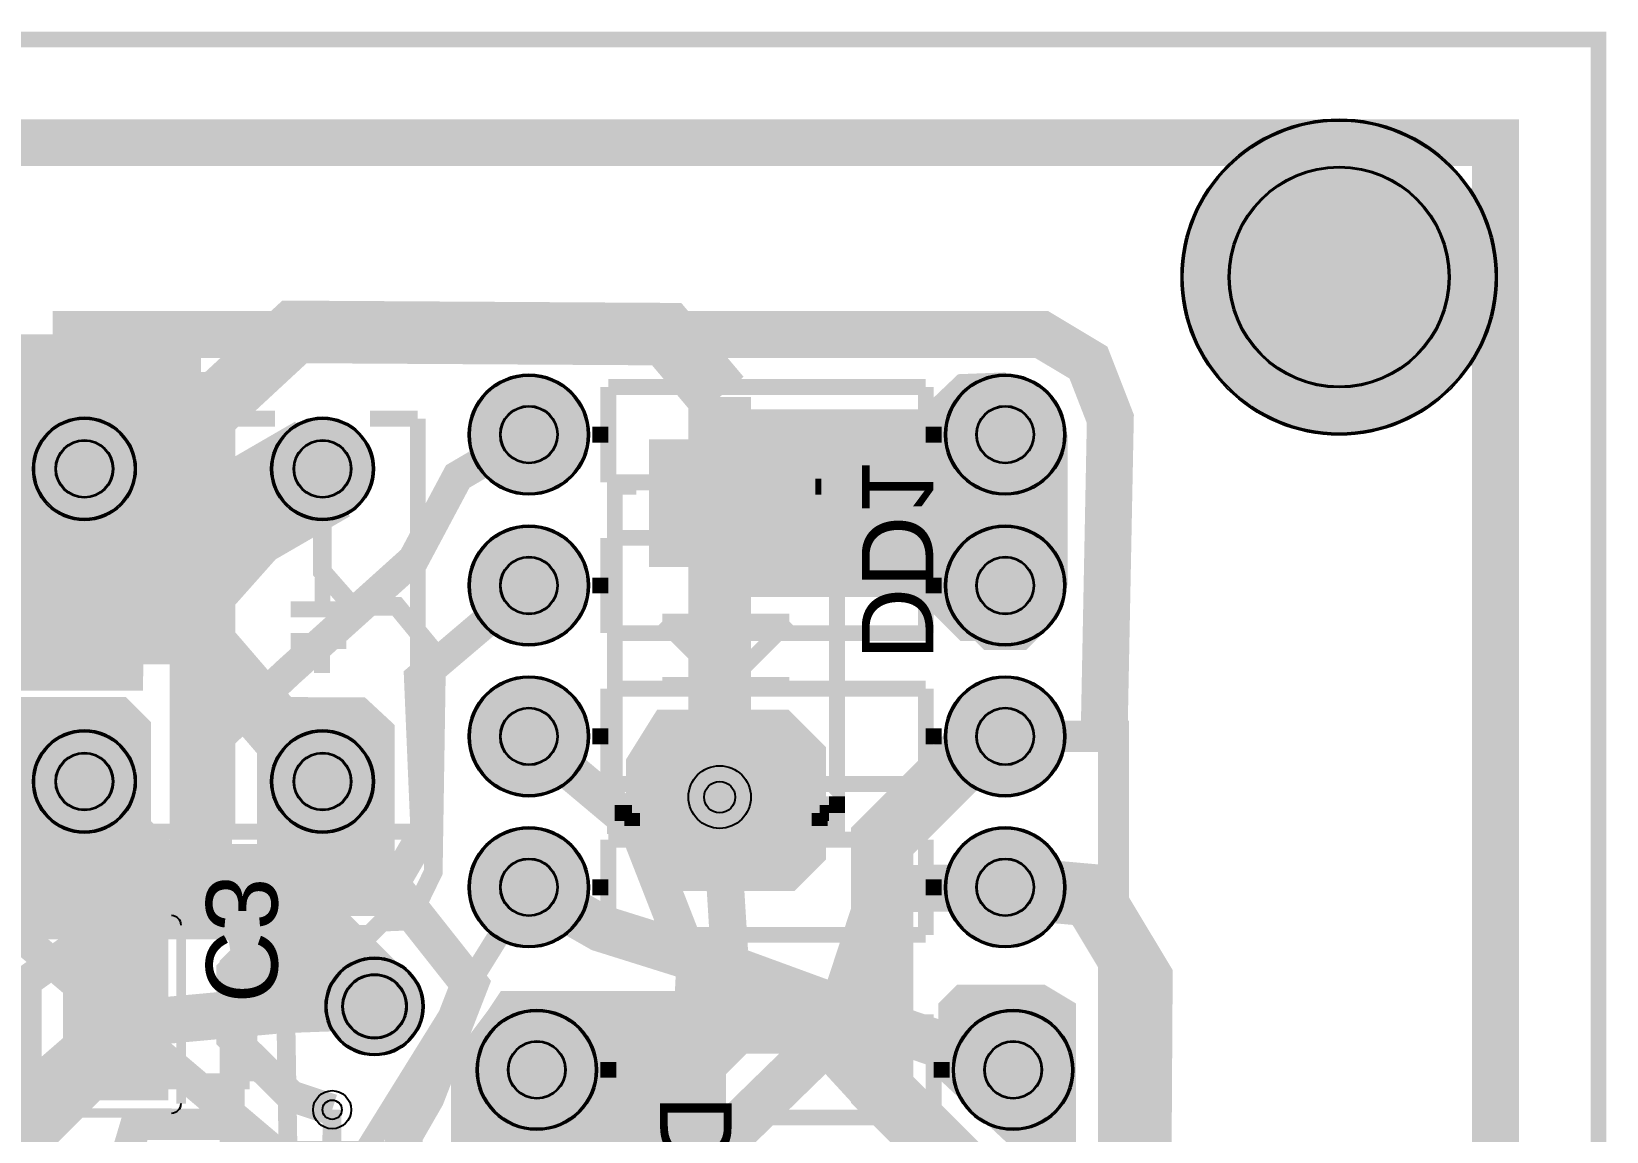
# Model space of a CAD drawing. Header units: millimetres. Extents: x 10 to 150, y 10 to 93.
# Drawn here: x 124.93 to 150.13, y 72.53 to 90.13 of the extents above; entities that cross this region are included whole.
import ezdxf

# ---------------------------------------------------------------- set-up
doc = ezdxf.new("R2010")
doc.units = ezdxf.units.MM
for name, color, linetype, true_color in [('BoardOutLine', 7, 'Continuous', 0xff00ff), ('BottomLayer', 7, 'Continuous', 0x00ff00), ('BottomPasteMaskLayer', 7, 'Continuous', 0x800000), ('BottomSilkLayer', 7, 'Continuous', 0x0000ff), ('BottomSolderMaskLayer', 7, 'Continuous', 0xaa00ff), ('Document', 7, 'Continuous', 0xffffff), ('Hole', 7, 'Continuous', 0x222222), ('Inner1', 7, 'Continuous', 0xffff00), ('Inner2', 7, 'Continuous', 0xff00ff), ('Multi-Layer', 7, 'Continuous', 0xc0c0c0), ('TopLayer', 7, 'Continuous', 0xff0000), ('TopSilkLayer', 7, 'Continuous', 0xffcc00), ('TopSolderMaskLayer', 7, 'Continuous', 0x800080)]:
    doc.layers.add(name, color=color, linetype=linetype, true_color=true_color)
doc.styles.get("Standard").update_dxf_attribs({"font": 'arial.ttf'})

msp = doc.modelspace()

# ---------------------------------------------------------------- hatches: boundary and pattern name
at = {"layer": 'BottomLayer'}
for points in [[(124.139, 85.282), (124.139, 85.082), (124.139, 84.282), (124.139, 82.182), (123.939, 81.982), (123.939, 81.882), (124.439, 81.382), (126.939, 81.382), (126.939, 81.382), (127.639, 80.682), (127.639, 85.282)], [(123.939, 85.282), (123.939, 81.982), (127.539, 81.982), (127.639, 81.882), (127.639, 85.182), (127.739, 85.282)], [(139.555, 82.358), (139.555, 81.596), (139.102, 81.143), (139.102, 81.07), (139.791, 80.381), (140.027, 80.381), (140.172, 80.236), (140.844, 80.236), (141.225, 80.617), (141.225, 83.973), (140.509, 84.675), (139.754, 84.646), (139.011, 83.937), (139.011, 82.25), (138.739, 81.977)], [(137.239, 81.582), (137.239, 83.582), (134.839, 83.582), (134.839, 81.582)], [(126.339, 76.882), (124.739, 76.882), (124.339, 77.282), (124.339, 79.082), (124.739, 79.482), (126.439, 79.482), (126.839, 79.082), (126.839, 77.382)], [(128.539, 78.982), (129.039, 79.482), (130.263, 79.478), (130.739, 79.036), (130.739, 76.682), (130.239, 76.182), (129.039, 76.182), (128.539, 76.682)], [(134.439, 78.483), (134.939, 79.282), (137.039, 79.282), (137.639, 78.683), (137.639, 76.883), (137.139, 76.383), (135.139, 76.383), (134.439, 77.183)], [(137.239, 76.783), (137.239, 78.783), (134.839, 78.783), (134.839, 76.783)], [(125.459, 73.059), (125.459, 75.759), (127.094, 75.759), (127.094, 73.059)], [(141.039, 71.882), (141.639, 72.182), (141.639, 74.582), (141.139, 74.882), (139.739, 74.882), (139.439, 74.582), (139.439, 73.382)], [(131.839, 71.132), (131.639, 71.882), (131.639, 73.682), (131.939, 74.082), (132.239, 74.482), (132.439, 74.782), (135.539, 74.782), (136.039, 74.282), (136.039, 71.482), (135.439, 70.882), (133.089, 70.932), (132.139, 71.232)], [(135.913, 73.159), (135.913, 73.322), (136.548, 73.957), (136.167, 73.957), (135.804, 74.32)], [(137.527, 74.03), (137.26, 73.858), (138.192, 72.844), (138.142, 73.974), (138.372, 74.205)]]:
    msp.add_hatch(color=256, dxfattribs=at).paths.add_polyline_path(points)
at = {"layer": 'BottomPasteMaskLayer'}
for points in [[(137.239, 81.582), (137.239, 83.582), (134.839, 83.582), (134.839, 81.582)], [(137.239, 76.783), (137.239, 78.783), (134.839, 78.783), (134.839, 76.783)], [(125.459, 73.159), (125.459, 73.85), (125.559, 73.95), (125.915, 73.95), (126.015, 74.05), (126.015, 74.768), (125.915, 74.868), (125.559, 74.868), (125.459, 74.968), (125.459, 75.659), (125.559, 75.759), (126.994, 75.759), (127.094, 75.659), (127.094, 73.159), (126.994, 73.059), (125.559, 73.059)]]:
    msp.add_hatch(color=256, dxfattribs=at).paths.add_polyline_path(points)
at = {"layer": 'BottomSolderMaskLayer'}
for points in [[(143.325, 86.2, 1), (148.376, 86.2, 1)], [(131.921, 83.68, 1), (133.852, 83.68, 1)], [(139.541, 83.68, 1), (141.472, 83.68, 1)], [(124.95, 83.132, 1), (126.6, 83.132, 1)], [(128.76, 83.132, 1), (130.41, 83.132, 1)], [(137.27, 81.561), (137.27, 83.604), (134.809, 83.604), (134.809, 81.561)], [(131.921, 81.267, 1), (133.852, 81.267, 1)], [(139.541, 81.267, 1), (141.472, 81.267, 1)], [(131.921, 78.854, 1), (133.852, 78.854, 1)], [(139.541, 78.854, 1), (141.472, 78.854, 1)], [(124.95, 78.132, 1), (126.6, 78.132, 1)], [(128.76, 78.132, 1), (130.41, 78.132, 1)], [(137.27, 76.761), (137.27, 78.804), (134.809, 78.804), (134.809, 76.761)], [(131.921, 76.441, 1), (133.852, 76.441, 1)], [(139.541, 76.441, 1), (141.472, 76.441, 1)], [(125.433, 73.033), (125.433, 75.784), (127.119, 75.784), (127.119, 73.033)], [(129.629, 74.536, 1), (131.204, 74.536, 1)], [(132.048, 73.52, 1), (133.979, 73.52, 1)], [(139.668, 73.52, 1), (141.599, 73.52, 1)]]:
    msp.add_hatch(color=256, dxfattribs=at).paths.add_polyline_path(points)
at = {"layer": 'Document'}
for points in [[(136.166, 81.967), (136.166, 82.983), (135.912, 82.983), (135.912, 81.967)], [(135.538, 82.362), (136.554, 82.362), (136.554, 82.616), (135.538, 82.616)], [(136.159, 77.336), (136.159, 78.352), (135.905, 78.352), (135.905, 77.336)]]:
    msp.add_hatch(color=256, dxfattribs=at).paths.add_polyline_path(points)
at = {"layer": 'Inner1'}
msp.add_hatch(color=256, dxfattribs=at).paths.add_polyline_path([(127.596, 75.894), (128.085, 75.584), (128.157, 75.118), (127.909, 74.751), (129.487, 74.579), (129.297, 75.874), (129.297, 75.887)])
at = {"layer": 'Multi-Layer'}
for points in [[(131.947, 83.68, 1), (133.826, 83.68, 1)], [(139.567, 83.68, 1), (141.446, 83.68, 1)], [(124.975, 83.132, 1), (126.575, 83.132, 1)], [(128.785, 83.132, 1), (130.385, 83.132, 1)], [(131.947, 81.267, 1), (133.826, 81.267, 1)], [(139.567, 81.267, 1), (141.446, 81.267, 1)], [(131.947, 78.854, 1), (133.826, 78.854, 1)], [(139.567, 78.854, 1), (141.446, 78.854, 1)], [(124.975, 78.132, 1), (126.575, 78.132, 1)], [(128.785, 78.132, 1), (130.385, 78.132, 1)], [(131.947, 76.441, 1), (133.826, 76.441, 1)], [(139.567, 76.441, 1), (141.446, 76.441, 1)], [(129.655, 74.536, 1), (131.179, 74.536, 1)], [(132.074, 73.52, 1), (133.953, 73.52, 1)], [(139.694, 73.52, 1), (141.573, 73.52, 1)]]:
    msp.add_hatch(color=256, dxfattribs=at).paths.add_polyline_path(points)
at = {"layer": 'TopSolderMaskLayer'}
for points in [[(143.325, 86.2, 1), (148.376, 86.2, 1)], [(131.921, 83.68, 1), (133.852, 83.68, 1)], [(139.541, 83.68, 1), (141.472, 83.68, 1)], [(124.95, 83.132, 1), (126.6, 83.132, 1)], [(128.76, 83.132, 1), (130.41, 83.132, 1)], [(131.921, 81.267, 1), (133.852, 81.267, 1)], [(139.541, 81.267, 1), (141.472, 81.267, 1)], [(131.921, 78.854, 1), (133.852, 78.854, 1)], [(139.541, 78.854, 1), (141.472, 78.854, 1)], [(124.95, 78.132, 1), (126.6, 78.132, 1)], [(128.76, 78.132, 1), (130.41, 78.132, 1)], [(131.921, 76.441, 1), (133.852, 76.441, 1)], [(139.541, 76.441, 1), (141.472, 76.441, 1)], [(129.629, 74.536, 1), (131.204, 74.536, 1)], [(132.048, 73.52, 1), (133.979, 73.52, 1)], [(139.668, 73.52, 1), (141.599, 73.52, 1)]]:
    msp.add_hatch(color=256, dxfattribs=at).paths.add_polyline_path(points)

# ---------------------------------------------------------------- linework, layer by layer
at = {"layer": 'BoardOutLine', "const_width": 0.254}
msp.add_lwpolyline([(10, 90), (150, 90), (150, 10), (10, 10), (10, 90)], close=True, dxfattribs=at)
at = {"layer": 'BottomLayer'}
for points, const_width in [([(142.089, 78.832), (142.189, 83.932), (141.839, 84.832), (141.088, 85.282), (125.64, 85.282), (125.64, 83.268), (125.775, 83.131)], 0.75), ([(126.276, 74.409), (126.276, 75.519), (127.639, 76.882), (127.639, 84.682)], 1), ([(140.507, 83.68), (140.507, 81.267)], 2), ([(135.839, 82.582), (139.939, 82.582)], 3), ([(129.583, 83.132), (129.583, 81.486), (130.064, 80.937), (130.775, 80.932), (131.41, 80.16), (131.356, 76.683), (130.976, 75.901), (130.538, 75.883), (130.338, 75.685), (129.639, 75.685), (128.989, 74.882), (129.037, 71.984), (128.788, 71.783), (128.539, 71.532), (128.138, 70.833), (128.242, 70.084), (128.438, 70.084)], 0.3), ([(140.507, 78.854), (140.21, 78.854), (138.539, 77.182), (138.539, 73.201), (141.015, 70.726)], 1), ([(140.507, 78.854), (142.239, 78.854), (142.239, 71.95), (141.015, 70.726)], 0.5), ([(129.585, 78.132), (129.585, 76.628), (128.139, 75.182), (128.139, 72.082), (127.639, 71.582)], 0.4), ([(132.887, 76.441), (132.887, 76.441), (132.887, 76.441), (130.239, 72.182), (130.214, 70.83)], 0.35), ([(126.276, 74.409), (126.276, 73.819), (124.539, 72.082), (123.839, 72.082), (123.839, 68.482), (122.839, 67.482)], 0.75), ([(134.039, 71.683), (135.439, 71.683), (135.439, 74.282), (138.539, 74.282)], 1), ([(133.014, 73.52), (133.014, 71.782), (133.113, 71.683), (134.039, 71.683)], 1.5), ([(129.717, 70.828), (129.719, 71.122), (129.739, 72.883)], 0.3)]:
    msp.add_lwpolyline(points, dxfattribs=dict(at, const_width=const_width))
at = {"layer": 'BottomSilkLayer'}
for points, const_width in [([(12.2, 88.35), (148.35, 88.35), (148.35, 11.95), (12.15, 11.95), (12.2, 88.3)], 0.75), ([(134.608, 82.849), (134.261, 82.849), (134.261, 82.469)], 0.254), ([(137.563, 82.849), (137.47, 82.849)], 0.254), ([(137.817, 77.896), (137.817, 82.468), (137.817, 82.468), (137.817, 82.849), (137.563, 82.849)], 0.254), ([(134.261, 82.469), (134.261, 77.631)], 0.254), ([(136.039, 79.04), (136.039, 81.326)], 0.254), ([(137.055, 80.691), (135.023, 80.691)], 0.254), ([(137.055, 80.691), (136.039, 79.675), (135.023, 80.691)], 0.254), ([(137.055, 79.675), (135.023, 79.675)], 0.254), ([(134.538, 77.63), (134.538, 77.747), (134.515, 77.769), (134.261, 77.769)], 0.254), ([(137.54, 77.63), (137.54, 77.747), (137.563, 77.769), (137.69, 77.769), (137.817, 77.63), (137.817, 77.897)], 0.254), ([(137.817, 77.897), (137.817, 77.63)], 0.254), ([(134.538, 77.42), (134.261, 77.42), (134.261, 77.631)], 0.254), ([(134.538, 77.63), (134.261, 77.63)], 0.254), ([(134.538, 77.42), (134.538, 77.63)], 0.254), ([(137.54, 77.63), (137.69, 77.63)], 0.254), ([(137.817, 77.63), (137.817, 77.42), (137.54, 77.42)], 0.254), ([(137.54, 77.42), (137.54, 77.63)], 0.254), ([(127.17, 75.987), (125.535, 75.987)], 0.152), ([(127.322, 72.982), (127.322, 75.835)], 0.152), ([(125.535, 72.83), (127.17, 72.83)], 0.152)]:
    msp.add_lwpolyline(points, dxfattribs=dict(at, const_width=const_width))
for centre, start, end in [((127.17, 75.835), 0, 90), ((127.17, 72.982), 270, 360)]:
    msp.add_arc(centre, 0.152, start, end, dxfattribs=at)
at = {"layer": 'BottomSolderMaskLayer'}
for centre, radius in [((145.85, 86.2), 2.525), ((145.85, 86.2), 1.768), ((132.886, 83.68), 0.965), ((140.506, 83.68), 0.965), ((125.775, 83.132), 0.825), ((129.585, 83.132), 0.825), ((132.887, 83.68), 0.462), ((140.507, 83.68), 0.462), ((125.775, 83.132), 0.464), ((129.585, 83.132), 0.464), ((132.886, 81.267), 0.965), ((140.506, 81.267), 0.965), ((132.887, 81.267), 0.462), ((140.507, 81.267), 0.462), ((132.886, 78.854), 0.965), ((140.506, 78.854), 0.965), ((132.887, 78.854), 0.462), ((140.507, 78.854), 0.462), ((125.775, 78.132), 0.825), ((129.585, 78.132), 0.825), ((125.775, 78.132), 0.464), ((129.585, 78.132), 0.464), ((132.886, 76.441), 0.965), ((140.506, 76.441), 0.965), ((132.887, 76.441), 0.462), ((140.507, 76.441), 0.462), ((130.417, 74.536), 0.787), ((130.417, 74.536), 0.517), ((133.013, 73.52), 0.965), ((140.633, 73.52), 0.965), ((133.014, 73.52), 0.462), ((140.634, 73.52), 0.462)]:
    msp.add_circle(centre, radius, dxfattribs=at)
at = {"layer": 'Hole'}
for centre, radius in [((135.939, 77.883), 0.25), ((129.739, 72.883), 0.155)]:
    msp.add_circle(centre, radius, dxfattribs=at)
at = {"layer": 'Inner1'}
for points, const_width in [([(129.585, 78.132), (127.69, 80.332), (127.69, 83.982), (129.137, 85.323), (135.091, 85.287), (135.939, 84.282)], 1), ([(135.939, 77.882), (135.939, 84.282)], 1), ([(127.639, 71.582), (128.84, 72.082), (130.54, 72.082), (134.089, 71.582), (134.989, 73.182), (135.589, 73.982), (136.089, 75.483), (135.94, 77.883)], 0.6), ([(117.219, 75.783), (117.689, 75.783), (118.589, 76.682), (120.589, 76.682), (120.692, 76.771), (121.789, 76.382), (128.57, 76.382), (130.417, 74.536)], 1.5), ([(134.314, 69.255), (135.538, 70.479), (135.689, 72.082), (137.789, 74.132), (138.536, 76.413), (140.507, 76.441)], 0.75), ([(120.374, 67.043), (122.839, 67.282), (123.638, 68.183), (124.339, 72.582), (126.239, 74.233), (128.939, 74.482), (130.418, 74.536)], 0.75), ([(140.634, 73.52), (140.634, 73.901)], 0.254)]:
    msp.add_lwpolyline(points, dxfattribs=dict(at, const_width=const_width))
at = {"layer": 'Inner2'}
for points, const_width in [([(129.585, 83.131), (128.274, 82.372), (126.949, 80.881), (115.889, 80.832), (113.811, 83.197), (110.689, 83.233), (107.74, 81.881), (104.889, 77.382), (104.889, 77.382), (104.889, 77.482), (104.889, 77.482)], 1.75), ([(132.887, 83.68), (131.748, 83.011), (131.04, 81.683), (129.038, 79.882), (127.573, 78.505)], 0.5), ([(129.738, 72.883), (129.083, 73.101), (128.138, 74.034), (128.138, 75.083), (129.337, 76.182), (130.607, 76.294), (131.24, 77.376), (131.138, 79.784), (132.885, 81.267)], 0.5), ([(127.288, 68.633), (127.09, 68.432), (125.089, 68.483), (123.89, 70.434), (124.84, 72.582), (124.839, 74.932), (127.438, 76.784), (127.584, 77.824), (127.573, 78.508)], 0.5), ([(132.887, 76.441), (134.04, 75.783), (136.114, 75.133), (138.439, 74.282), (140.634, 73.52)], 0.75), ([(133.838, 67.282), (133.838, 68.311), (133.249, 68.75), (133.15, 69.101), (133.416, 69.368), (133.45, 70.9), (132.527, 71.849), (128.9, 71.849), (128.1, 72.649), (126.599, 72.649), (126.027, 70.726)], 0.5)]:
    msp.add_lwpolyline(points, dxfattribs=dict(at, const_width=const_width))
at = {"layer": 'Multi-Layer'}
for centre, radius in [((145.85, 86.2), 2.5), ((145.85, 86.2), 1.75), ((132.886, 83.68), 0.94), ((140.506, 83.68), 0.94), ((125.775, 83.132), 0.8), ((129.585, 83.132), 0.8), ((132.887, 83.68), 0.45), ((140.507, 83.68), 0.45), ((125.775, 83.132), 0.45), ((129.585, 83.132), 0.45), ((132.886, 81.267), 0.94), ((140.506, 81.267), 0.94), ((132.887, 81.267), 0.45), ((140.507, 81.267), 0.45), ((132.886, 78.854), 0.94), ((140.506, 78.854), 0.94), ((132.887, 78.854), 0.45), ((140.507, 78.854), 0.45), ((125.775, 78.132), 0.8), ((129.585, 78.132), 0.8), ((125.775, 78.132), 0.45), ((129.585, 78.132), 0.45), ((135.939, 77.883), 0.5), ((132.886, 76.441), 0.94), ((140.506, 76.441), 0.94), ((132.887, 76.441), 0.45), ((140.507, 76.441), 0.45), ((130.417, 74.536), 0.762), ((130.417, 74.536), 0.5), ((133.013, 73.52), 0.94), ((140.633, 73.52), 0.94), ((133.014, 73.52), 0.45), ((140.634, 73.52), 0.45), ((129.739, 72.883), 0.305)]:
    msp.add_circle(centre, radius, dxfattribs=at)
at = {"layer": 'TopLayer'}
for points, const_width in [([(112.82, 75.298), (112.82, 76.784), (113.339, 76.784), (114.339, 77.782), (114.639, 77.782), (115.589, 78.732), (116.239, 78.732), (117.489, 79.981), (119.689, 79.981), (120.288, 80.583), (125.729, 80.583), (125.775, 83.132)], 2), ([(140.547, 83.593), (140.557, 81.251)], 1), ([(132.239, 70.533), (132.508, 70.801), (132.508, 71.615), (133.9, 71.782), (135.408, 72.39), (135.538, 75.082), (134.639, 77.383), (132.887, 78.854)], 0.6), ([(121.965, 78.142), (124.84, 75.582), (129.739, 71.432), (129.539, 69.382), (127.989, 67.632), (126.095, 66.766), (127.989, 65.133), (130.115, 66.138)], 0.5), ([(132.688, 69.732), (131.989, 69.282), (131.139, 69.482), (130.889, 70.332), (130.839, 71.183), (130.89, 72.483), (131.238, 73.088), (131.939, 74.891), (130.839, 76.283), (127.624, 76.283), (125.775, 78.142)], 0.6), ([(134.827, 69.458), (135.808, 69.458), (136.112, 69.153), (142.65, 69.151), (142.686, 74.978), (141.883, 76.314), (140.55, 76.433)], 1)]:
    msp.add_lwpolyline(points, dxfattribs=dict(at, const_width=const_width))
at = {"layer": 'TopSilkLayer'}
for points, const_width in [([(12.2, 88.35), (148.35, 88.35), (148.35, 11.95), (12.15, 11.95), (12.2, 88.3)], 0.75), ([(134.157, 83.68), (134.157, 84.442)], 0.254), ([(134.157, 84.442), (139.237, 84.442)], 0.254), ([(139.237, 84.442), (139.237, 83.68)], 0.254), ([(125.014, 77.33), (124.251, 77.33), (124.251, 83.934), (125.014, 83.934)], 0.254), ([(127.299, 83.934), (127.299, 77.33), (127.299, 77.33), (126.534, 77.33)], 0.254), ([(126.535, 83.934), (127.299, 83.934)], 0.254), ([(128.824, 77.33), (128.061, 77.33), (128.061, 83.934), (128.824, 83.934)], 0.254), ([(131.109, 83.934), (131.109, 77.33), (131.109, 77.33), (130.344, 77.33)], 0.254), ([(130.345, 83.934), (131.109, 83.934)], 0.254), ([(134.157, 83.68), (133.903, 83.68)], 0.254), ([(134.157, 82.918), (134.157, 83.68)], 0.254), ([(139.237, 83.68), (139.491, 83.68)], 0.254), ([(139.237, 83.68), (139.237, 82.918)], 0.254), ([(139.237, 82.918), (134.157, 82.918)], 0.254), ([(134.157, 81.267), (134.157, 82.029)], 0.254), ([(134.157, 82.029), (139.237, 82.029)], 0.254), ([(139.237, 82.029), (139.237, 81.267)], 0.254), ([(125.775, 81.394), (125.775, 80.886)], 0.254), ([(129.585, 81.394), (129.585, 80.886)], 0.254), ([(134.157, 81.267), (133.903, 81.267)], 0.254), ([(134.157, 80.505), (134.157, 81.267)], 0.254), ([(139.237, 81.267), (139.491, 81.267)], 0.254), ([(139.237, 81.267), (139.237, 80.505)], 0.254), ([(126.156, 80.886), (125.267, 80.886)], 0.254), ([(129.966, 80.886), (129.077, 80.886)], 0.254), ([(126.156, 80.378), (125.267, 80.378)], 0.254), ([(125.767, 80.378), (125.767, 79.87)], 0.254), ([(129.966, 80.378), (129.077, 80.378)], 0.254), ([(129.577, 80.378), (129.577, 79.87)], 0.254), ([(139.237, 80.505), (134.157, 80.505)], 0.254), ([(134.157, 78.854), (134.157, 79.616)], 0.254), ([(134.157, 79.616), (139.237, 79.616)], 0.254), ([(139.237, 79.616), (139.237, 78.854)], 0.254), ([(134.157, 78.854), (133.903, 78.854)], 0.254), ([(134.157, 78.092), (134.157, 78.854)], 0.254), ([(139.237, 78.854), (139.491, 78.854)], 0.254), ([(139.237, 78.854), (139.237, 78.092)], 0.254), ([(139.237, 78.092), (134.157, 78.092)], 0.254), ([(134.157, 76.441), (134.157, 77.203)], 0.254), ([(134.157, 77.203), (139.237, 77.203)], 0.254), ([(139.237, 77.203), (139.237, 76.441)], 0.254), ([(134.157, 76.441), (133.903, 76.441)], 0.254), ([(134.157, 75.679), (134.157, 76.441)], 0.254), ([(139.237, 76.441), (139.491, 76.441)], 0.254), ([(139.237, 76.441), (139.237, 75.679)], 0.254), ([(122.117, 75.736), (128.417, 75.736)], 0.254), ([(128.417, 75.736), (128.417, 73.336)], 0.254), ([(139.237, 75.679), (134.157, 75.679)], 0.254), ([(134.284, 73.52), (134.284, 74.282)], 0.254), ([(134.284, 74.282), (139.364, 74.282)], 0.254), ([(139.364, 74.282), (139.364, 73.52)], 0.254), ([(134.284, 73.52), (134.03, 73.52)], 0.254), ([(134.284, 72.758), (134.284, 73.52)], 0.254), ([(139.364, 73.52), (139.618, 73.52)], 0.254), ([(139.364, 73.52), (139.364, 72.758)], 0.254), ([(128.417, 73.336), (122.117, 73.336)], 0.254), ([(139.364, 72.758), (134.284, 72.758)], 0.254)]:
    msp.add_lwpolyline(points, dxfattribs=dict(at, const_width=const_width))
at = {"layer": 'TopSolderMaskLayer'}
for centre, radius in [((145.85, 86.2), 2.525), ((145.85, 86.2), 1.768), ((132.886, 83.68), 0.965), ((140.506, 83.68), 0.965), ((125.775, 83.132), 0.825), ((129.585, 83.132), 0.825), ((132.887, 83.68), 0.462), ((140.507, 83.68), 0.462), ((125.775, 83.132), 0.464), ((129.585, 83.132), 0.464), ((132.886, 81.267), 0.965), ((140.506, 81.267), 0.965), ((132.887, 81.267), 0.462), ((140.507, 81.267), 0.462), ((132.886, 78.854), 0.965), ((140.506, 78.854), 0.965), ((132.887, 78.854), 0.462), ((140.507, 78.854), 0.462), ((125.775, 78.132), 0.825), ((129.585, 78.132), 0.825), ((125.775, 78.132), 0.464), ((129.585, 78.132), 0.464), ((132.886, 76.441), 0.965), ((140.506, 76.441), 0.965), ((132.887, 76.441), 0.462), ((140.507, 76.441), 0.462), ((130.417, 74.536), 0.787), ((130.417, 74.536), 0.517), ((133.013, 73.52), 0.965), ((140.633, 73.52), 0.965), ((133.014, 73.52), 0.462), ((140.634, 73.52), 0.462)]:
    msp.add_circle(centre, radius, dxfattribs=at)

# ---------------------------------------------------------------- texts
at = {"layer": 'BottomSilkLayer', "text_generation_flag": 2}
for s, rotation, p in [('DD1', 270, (138.214, 80.075)), ('C3', 270, (127.722, 74.583)), ('DC6', 90, (136.128, 73.118))]:
    msp.add_text(s, height=1.143, rotation=rotation, dxfattribs=at).set_placement(p)

doc.saveas('drawing.dxf')
